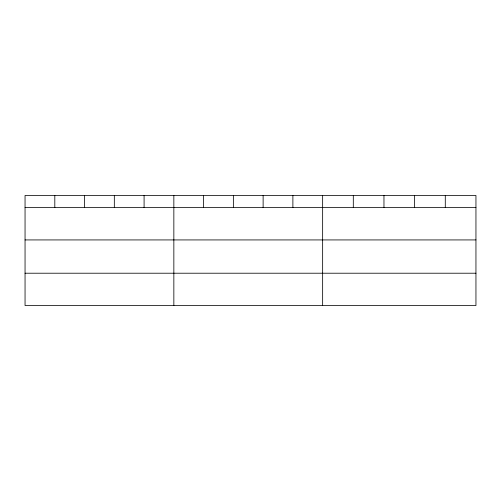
<?xml version="1.0" encoding="UTF-8"?>
<svg xmlns="http://www.w3.org/2000/svg" width="501" height="501" viewBox="0 0 501 501"><rect width="100%" height="100%" fill="white"/><g stroke="black" fill="none" stroke-linecap="round" stroke-linejoin="round"><path stroke-width="0.75" d="M475.95 239.929L475.95 195.471L25.05 195.471L25.05 305.529L475.95 305.529L475.95 239.929L25.05 239.929M25.05 207.614L475.95 207.614M25.05 273.214L475.95 273.214M445.289 195.471L445.289 207.614M414.628 195.471L414.628 207.614M383.966 195.471L383.966 207.614M353.305 195.471L353.305 207.614M322.644 195.471L322.644 305.529M292.885 195.471L292.885 207.614M263.125 195.471L263.125 207.614M233.366 195.471L233.366 207.614M203.606 195.471L203.606 207.614M173.847 195.471L173.847 305.529M144.088 195.471L144.088 207.614M114.328 195.471L114.328 207.614M84.569 195.471L84.569 207.614M54.809 195.471L54.809 207.614"/></g></svg>
